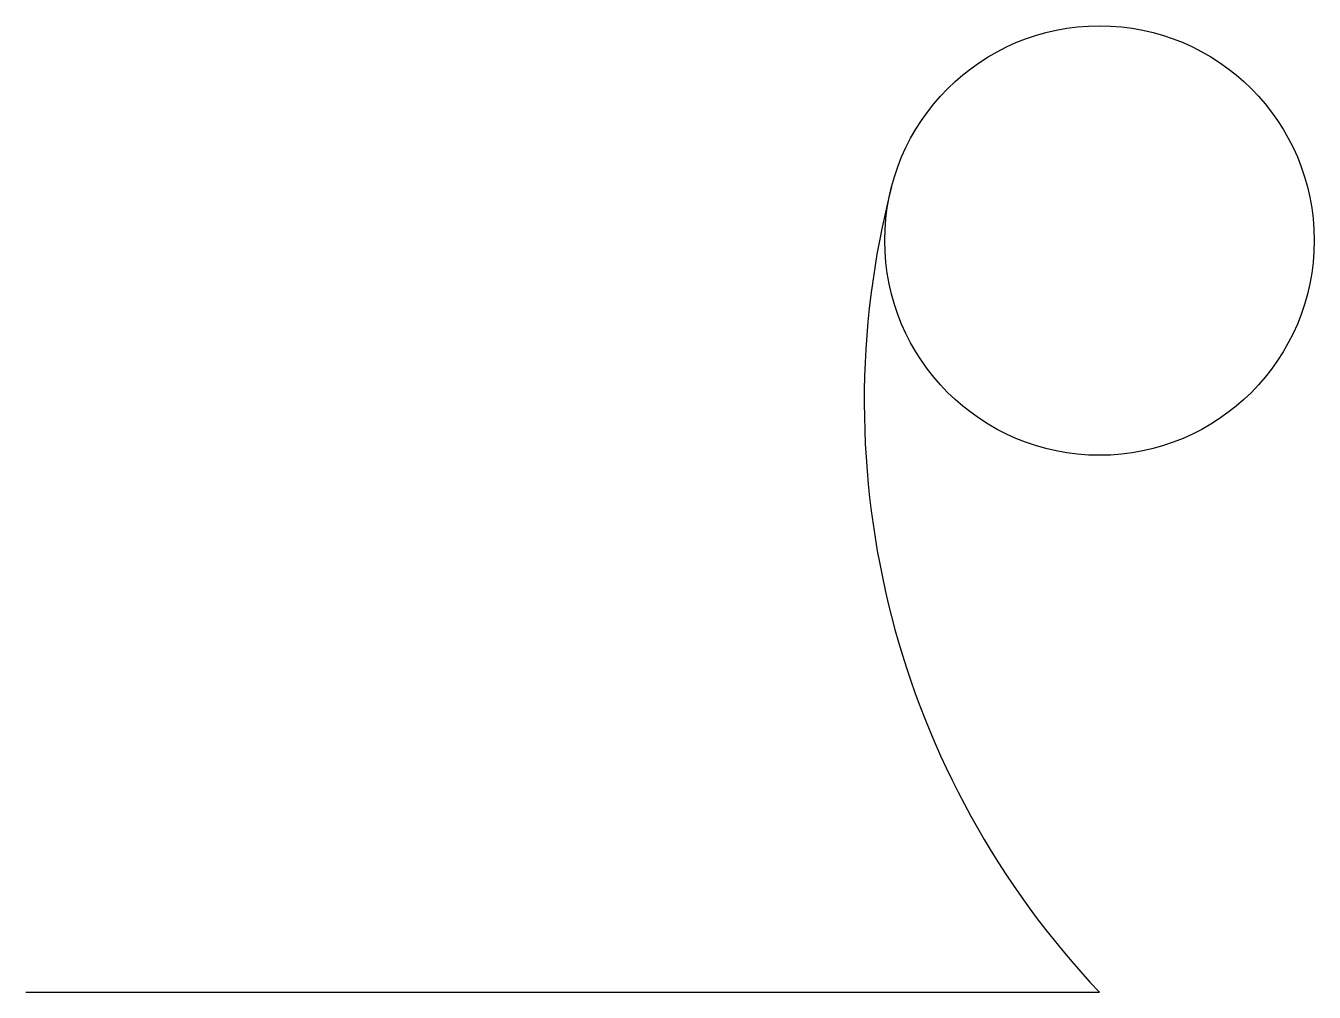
# Model space of a CAD drawing. Header units: millimetres. Extents: x 0 to 120, y 0 to 90.
import ezdxf

# ---------------------------------------------------------------- set-up
doc = ezdxf.new("R2010")
doc.units = ezdxf.units.MM
doc.layers.get('0').update_dxf_attribs({"lineweight": 25})

msp = doc.modelspace()

# ---------------------------------------------------------------- linework, layer by layer
msp.add_line((0, 0), (100, 0))
msp.add_circle((100, 70), 20)
msp.add_arc((158.09, 55), 80, 165.5225, 223.4325)

doc.saveas('drawing.dxf')
